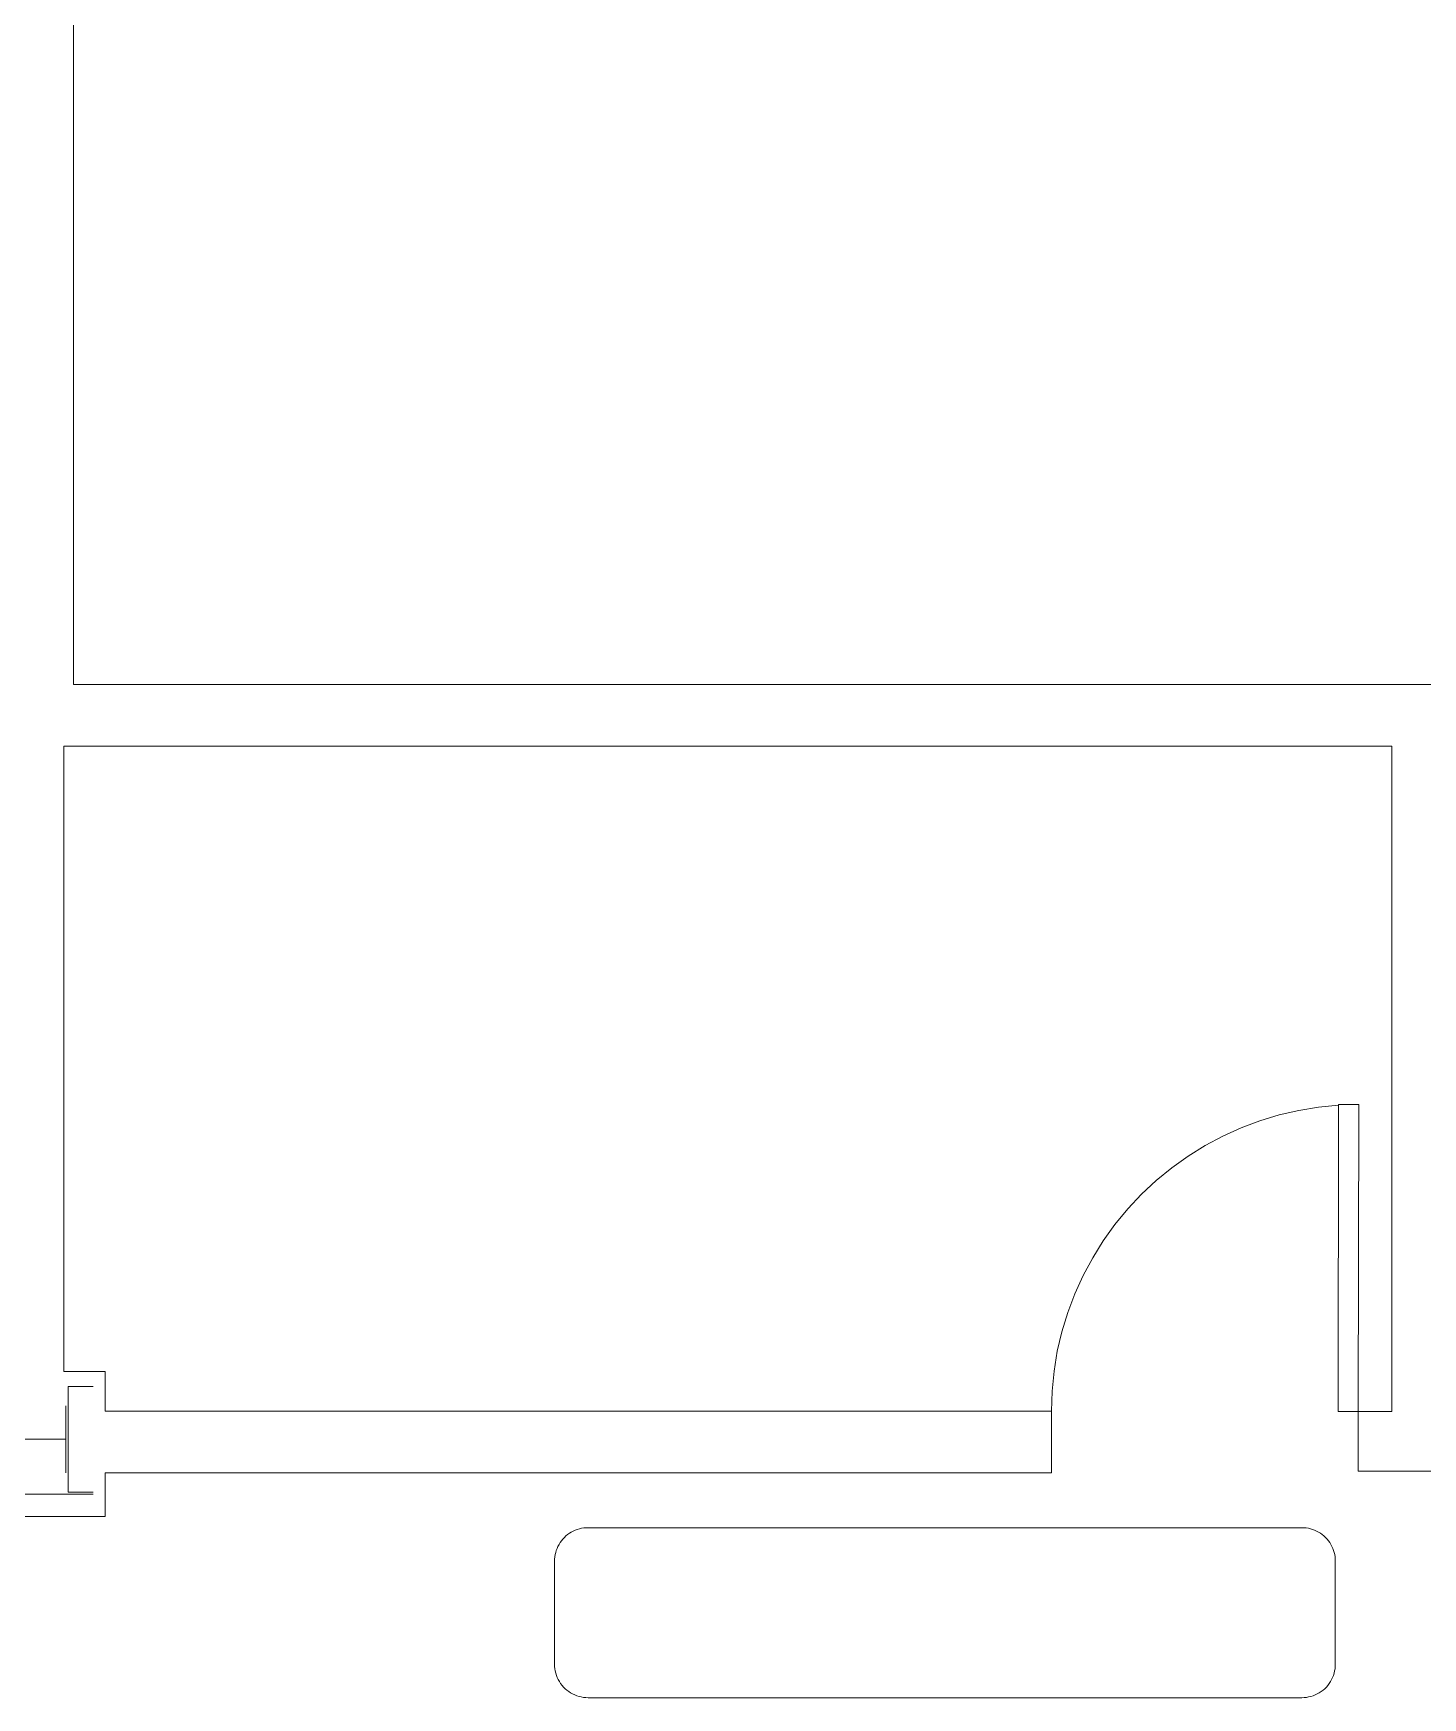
# Model space of a CAD drawing. Header units: centimetres. Extents: x -16.81 to -14.54, y 1.61 to 2.77.
# Drawn here: x -14.932 to -14.7862, y 2.3762 to 2.5508 of the extents above; entities that cross this region are included whole.
import ezdxf

# ---------------------------------------------------------------- set-up
doc = ezdxf.new("R2010")
doc.units = ezdxf.units.CM
doc.header["$MEASUREMENT"] = 0
doc.layers.get('0').update_dxf_attribs({"lineweight": 0})

msp = doc.modelspace()

# ---------------------------------------------------------------- linework, layer by layer
at = {"color": 18, "lineweight": 0, "true_color": 0x000000}
for p, q in [((-14.92775, 2.48247), (-14.92771, 2.62072)), ((-14.92775, 2.48247), (-14.80849, 2.48247)), ((-14.80849, 2.48247), (-14.63628, 2.48243)), ((-14.92874, 2.476), (-14.78946, 2.476)), ((-14.92874, 2.41043), (-14.92874, 2.476)), ((-14.78946, 2.476), (-14.78946, 2.40624)), ((-14.80128, 2.43733), (-14.8033, 2.43672)), ((-14.79923, 2.4378), (-14.80128, 2.43733)), ((-14.79715, 2.43814), (-14.79923, 2.4378)), ((-14.79505, 2.43835), (-14.79715, 2.43814)), ((-14.79509, 2.40622), (-14.79505, 2.43842)), ((-14.79505, 2.43842), (-14.79294, 2.43842)), ((-14.79294, 2.43842), (-14.79298, 2.40622)), ((-14.80527, 2.43598), (-14.80719, 2.43511)), ((-14.8033, 2.43672), (-14.80527, 2.43598)), ((-14.80905, 2.43412), (-14.81084, 2.43301)), ((-14.80719, 2.43511), (-14.80905, 2.43412)), ((-14.81084, 2.43301), (-14.81255, 2.43178)), ((-14.81418, 2.43045), (-14.81572, 2.42901)), ((-14.81255, 2.43178), (-14.81418, 2.43045)), ((-14.81572, 2.42901), (-14.81716, 2.42747)), ((-14.81716, 2.42747), (-14.8185, 2.42585)), ((-14.8185, 2.42585), (-14.81973, 2.42414)), ((-14.81973, 2.42414), (-14.82084, 2.42235)), ((-14.82084, 2.42235), (-14.82184, 2.42049)), ((-14.82184, 2.42049), (-14.82271, 2.41857)), ((-14.82271, 2.41857), (-14.82345, 2.4166)), ((-14.82345, 2.4166), (-14.82407, 2.41459)), ((-14.82407, 2.41459), (-14.82455, 2.41254)), ((-14.82455, 2.41254), (-14.82489, 2.41046)), ((-14.92442, 2.41043), (-14.92874, 2.41043)), ((-14.92442, 2.40626), (-14.92442, 2.41043)), ((-14.82489, 2.41046), (-14.8251, 2.40836)), ((-14.92831, 2.39778), (-14.92831, 2.40883)), ((-14.92831, 2.40883), (-14.92568, 2.40883)), ((-14.8251, 2.40836), (-14.82517, 2.40626)), ((-14.92853, 2.39979), (-14.92853, 2.40683)), ((-14.92442, 2.40626), (-14.82517, 2.40626)), ((-14.82517, 2.39978), (-14.82517, 2.40626)), ((-14.79298, 2.40622), (-14.79509, 2.40622)), ((-14.79298, 2.39995), (-14.79298, 2.40624)), ((-14.79298, 2.40624), (-14.78946, 2.40624)), ((-14.92853, 2.40331), (-14.93549, 2.40331)), ((-14.92442, 2.39978), (-14.92442, 2.39522)), ((-14.92442, 2.39978), (-14.82517, 2.39978)), ((-14.79298, 2.39995), (-14.76921, 2.39995)), ((-14.92568, 2.39757), (-14.93834, 2.39757)), ((-14.92568, 2.39778), (-14.92831, 2.39778)), ((-14.92442, 2.39522), (-14.93902, 2.39522)), ((-14.87552, 2.39357), (-14.87572, 2.39345)), ((-14.87532, 2.39368), (-14.87552, 2.39357)), ((-14.87511, 2.39377), (-14.87532, 2.39368)), ((-14.8749, 2.39386), (-14.87511, 2.39377)), ((-14.87468, 2.39392), (-14.8749, 2.39386)), ((-14.87445, 2.39398), (-14.87468, 2.39392)), ((-14.87422, 2.39401), (-14.87445, 2.39398)), ((-14.87399, 2.39404), (-14.87422, 2.39401)), ((-14.87376, 2.39404), (-14.87399, 2.39404)), ((-14.79891, 2.39404), (-14.87376, 2.39404)), ((-14.79868, 2.39404), (-14.79891, 2.39404)), ((-14.79845, 2.39401), (-14.79868, 2.39404)), ((-14.79822, 2.39398), (-14.79845, 2.39401)), ((-14.79799, 2.39392), (-14.79822, 2.39398)), ((-14.79777, 2.39386), (-14.79799, 2.39392)), ((-14.79756, 2.39377), (-14.79777, 2.39386)), ((-14.79735, 2.39368), (-14.79756, 2.39377)), ((-14.79715, 2.39357), (-14.79735, 2.39368)), ((-14.79695, 2.39345), (-14.79715, 2.39357)), ((-14.87702, 2.39187), (-14.8771, 2.39166)), ((-14.87692, 2.39208), (-14.87702, 2.39187)), ((-14.87681, 2.39228), (-14.87692, 2.39208)), ((-14.87669, 2.39248), (-14.87681, 2.39228)), ((-14.87656, 2.39267), (-14.87669, 2.39248)), ((-14.87641, 2.39284), (-14.87656, 2.39267)), ((-14.87625, 2.39301), (-14.87641, 2.39284)), ((-14.87608, 2.39317), (-14.87625, 2.39301)), ((-14.87591, 2.39332), (-14.87608, 2.39317)), ((-14.87572, 2.39345), (-14.87591, 2.39332)), ((-14.79676, 2.39332), (-14.79695, 2.39345)), ((-14.79659, 2.39317), (-14.79676, 2.39332)), ((-14.79642, 2.39301), (-14.79659, 2.39317)), ((-14.79626, 2.39284), (-14.79642, 2.39301)), ((-14.79611, 2.39267), (-14.79626, 2.39284)), ((-14.79598, 2.39248), (-14.79611, 2.39267)), ((-14.79586, 2.39228), (-14.79598, 2.39248)), ((-14.79575, 2.39208), (-14.79586, 2.39228)), ((-14.79565, 2.39187), (-14.79575, 2.39208)), ((-14.79557, 2.39166), (-14.79565, 2.39187)), ((-14.87725, 2.39098), (-14.87728, 2.39075)), ((-14.87728, 2.39075), (-14.87728, 2.39052)), ((-14.87728, 2.39052), (-14.87728, 2.37972)), ((-14.87722, 2.39121), (-14.87725, 2.39098)), ((-14.87716, 2.39143), (-14.87722, 2.39121)), ((-14.8771, 2.39166), (-14.87716, 2.39143)), ((-14.79551, 2.39143), (-14.79557, 2.39166)), ((-14.79545, 2.39121), (-14.79551, 2.39143)), ((-14.79542, 2.39098), (-14.79545, 2.39121)), ((-14.79539, 2.39075), (-14.79542, 2.39098)), ((-14.79539, 2.39052), (-14.79539, 2.39075)), ((-14.79539, 2.37972), (-14.79539, 2.39052)), ((-14.87728, 2.37972), (-14.87727, 2.37948)), ((-14.79539, 2.37948), (-14.79539, 2.37972)), ((-14.87727, 2.37948), (-14.87725, 2.37924)), ((-14.87725, 2.37924), (-14.87721, 2.37901)), ((-14.87721, 2.37901), (-14.87715, 2.37877)), ((-14.87715, 2.37877), (-14.87708, 2.37854)), ((-14.87708, 2.37854), (-14.87699, 2.37832)), ((-14.87699, 2.37832), (-14.87689, 2.3781)), ((-14.87689, 2.3781), (-14.87677, 2.37789)), ((-14.87677, 2.37789), (-14.87664, 2.37769)), ((-14.79603, 2.37769), (-14.7959, 2.37789)), ((-14.7959, 2.37789), (-14.79578, 2.3781)), ((-14.79578, 2.3781), (-14.79568, 2.37832)), ((-14.79568, 2.37832), (-14.79559, 2.37854)), ((-14.79559, 2.37854), (-14.79552, 2.37877)), ((-14.79552, 2.37877), (-14.79546, 2.37901)), ((-14.79546, 2.37901), (-14.79542, 2.37924)), ((-14.79542, 2.37924), (-14.79539, 2.37948)), ((-14.87664, 2.37769), (-14.87649, 2.3775)), ((-14.87649, 2.3775), (-14.87634, 2.37732)), ((-14.87634, 2.37732), (-14.87617, 2.37715)), ((-14.87617, 2.37715), (-14.87599, 2.37699)), ((-14.87599, 2.37699), (-14.87579, 2.37685)), ((-14.87579, 2.37685), (-14.87559, 2.37672)), ((-14.87559, 2.37672), (-14.87538, 2.3766)), ((-14.87538, 2.3766), (-14.87517, 2.3765)), ((-14.87517, 2.3765), (-14.87494, 2.37641)), ((-14.87494, 2.37641), (-14.87471, 2.37633)), ((-14.87471, 2.37633), (-14.87448, 2.37628)), ((-14.87448, 2.37628), (-14.87424, 2.37624)), ((-14.87424, 2.37624), (-14.874, 2.37621)), ((-14.874, 2.37621), (-14.87376, 2.3762)), ((-14.87376, 2.3762), (-14.79891, 2.3762)), ((-14.79891, 2.3762), (-14.79867, 2.37621)), ((-14.79867, 2.37621), (-14.79843, 2.37624)), ((-14.79843, 2.37624), (-14.79819, 2.37628)), ((-14.79819, 2.37628), (-14.79796, 2.37633)), ((-14.79796, 2.37633), (-14.79773, 2.37641)), ((-14.79773, 2.37641), (-14.7975, 2.3765)), ((-14.7975, 2.3765), (-14.79729, 2.3766)), ((-14.79729, 2.3766), (-14.79708, 2.37672)), ((-14.79708, 2.37672), (-14.79688, 2.37685)), ((-14.79688, 2.37685), (-14.79668, 2.37699)), ((-14.79668, 2.37699), (-14.7965, 2.37715)), ((-14.7965, 2.37715), (-14.79633, 2.37732)), ((-14.79633, 2.37732), (-14.79618, 2.3775)), ((-14.79618, 2.3775), (-14.79603, 2.37769))]:
    msp.add_line(p, q, dxfattribs=at)

doc.saveas('drawing.dxf')
